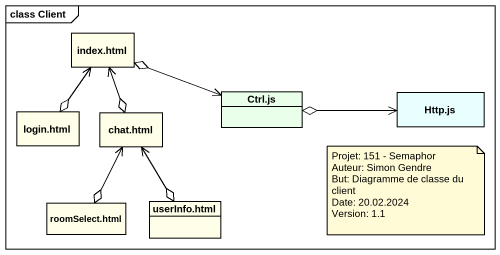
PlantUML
@startuml
mainframe class Client
hide circle
hide empty members
class "index.html" as index_html #FFFFE9
class "login.html" as login_html #FFFFE9
class "chat.html" as chat_html #FFFFE9
class "Ctrl.js" as Ctrl_js #E9FFE9
class "Http.js" as Http_js #E9FFFF
class "userInfo.html" as userInfo_html #FFFFE9
class "roomSelect.html" as roomSelect_html #FFFFE9
index_html o-right-> Ctrl_js
login_html o-up-> index_html
chat_html o-up-> index_html
Ctrl_js o-right-> Http_js
userInfo_html o-up-> chat_html
roomSelect_html o-up-> chat_html
note as N1
  Projet: 151 - Semaphor
  Auteur: Simon Gendre
  But: Diagramme de classe du client
  Date: 20.02.2024
  Version: 1.1
end note
@enduml
